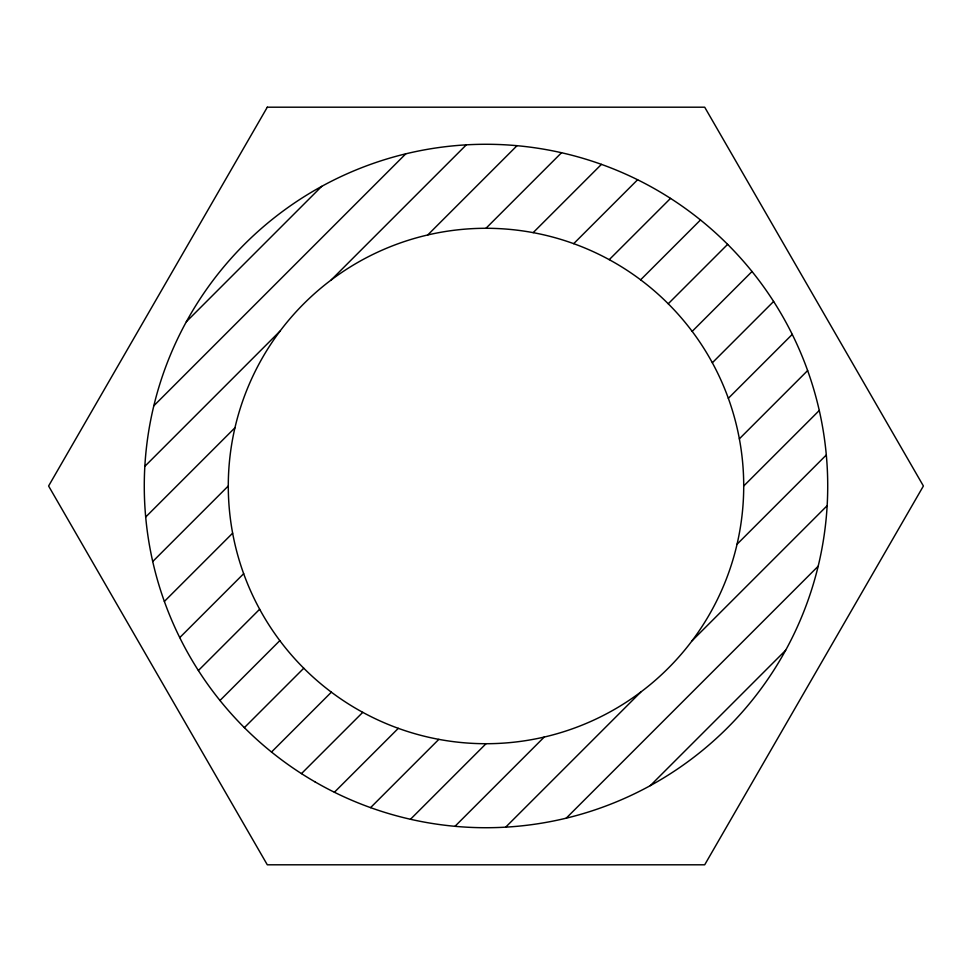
<?xml version="1.0" encoding="UTF-8"?>
<svg xmlns="http://www.w3.org/2000/svg" width="972" height="972" viewBox="0 0 972 972"><rect width="100%" height="100%" fill="white"/><g stroke="black" fill="none" stroke-linecap="round" stroke-linejoin="round"><path stroke-width="1.46" d="M186.369 321.696L321.696 186.369M153.831 405.786L405.786 153.831M144.852 466.317L279.936 331.221M331.221 279.936L466.317 144.852M145.691 517.019L234.957 427.753M427.753 234.957L517.019 145.691M152.726 561.524L228.286 485.976M485.976 228.286L561.524 152.726M164.365 601.437L232.636 533.166M533.166 232.636L601.437 164.365M179.747 637.608L243.668 573.687M573.687 243.668L637.608 179.747M198.385 670.522L259.658 609.237M609.237 259.658L670.522 198.385M219.976 700.484L279.827 640.621M640.621 279.827L700.484 219.976M244.373 727.627L303.774 668.226M668.226 303.774L727.627 244.373M271.516 752.024L331.379 692.173M692.173 331.379L752.024 271.516M301.478 773.615L362.763 712.342M712.342 362.763L773.615 301.478M334.392 792.253L398.313 728.332M728.332 398.313L792.253 334.392M370.563 807.635L438.834 739.364M739.364 438.834L807.635 370.563M410.476 819.274L486.024 743.714M743.714 486A257.714 257.714 0 0 0 357.137 262.817A257.714 257.714 0 0 0 357.137 709.183A257.714 257.714 0 0 0 743.714 486L819.274 410.476M454.981 826.309L544.247 737.043M737.043 544.247L826.309 454.981M505.683 827.148L640.779 692.064M692.064 640.779L827.148 505.683M566.214 818.169L818.169 566.214M650.304 785.631L785.631 650.304M267.3 107.199L48.6 486L267.3 864.801L704.7 864.801L923.4 486L704.7 107.199L267.3 107.199M315.135 781.938A341.719 341.719 0 0 0 827.719 486A341.719 341.719 0 0 0 315.135 190.062A341.719 341.719 0 0 0 315.135 781.938"/></g></svg>
